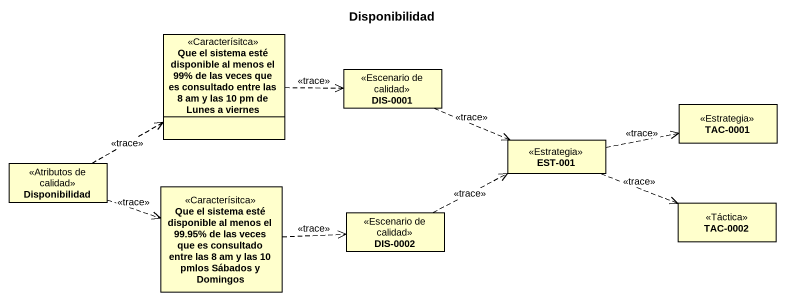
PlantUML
@startuml
title Disponibilidad
hide circle
hide empty members
class "Que el sistema esté disponible al menos el 99% de las veces que es consultado entre las 8 am y las 10 pm de Lunes a viernes" as Que_el_sistema_esté <<Caracterísitca>>
class "DIS-0001" as DIS_0001 <<Escenario de calidad>>
class "TAC-0001" as TAC_0001 <<Estrategia>>
class "EST-001" as EST_001 <<Estrategia>>
class Disponibilidad <<Atributos de calidad>>
class "Que el sistema esté disponible al menos el 99.95% de las veces que es consultado entre las 8 am y las 10 pmlos Sábados y Domingos" as Que_el_sistema_esté_2 <<Caracterísitca>>
class "DIS-0002" as DIS_0002 <<Escenario de calidad>>
class "TAC-0002" as TAC_0002 <<Táctica>>
Que_el_sistema_esté .right.> DIS_0001 : <<trace>>
DIS_0001 .right.> EST_001 : <<trace>>
EST_001 .right.> TAC_0001 : <<trace>>
EST_001 .right.> TAC_0002 : <<trace>>
Disponibilidad .right.> Que_el_sistema_esté : <<trace>>
Disponibilidad .right.> Que_el_sistema_esté_2 : <<trace>>
Que_el_sistema_esté_2 .right.> DIS_0002 : <<trace>>
DIS_0002 .right.> EST_001 : <<trace>>
@enduml
